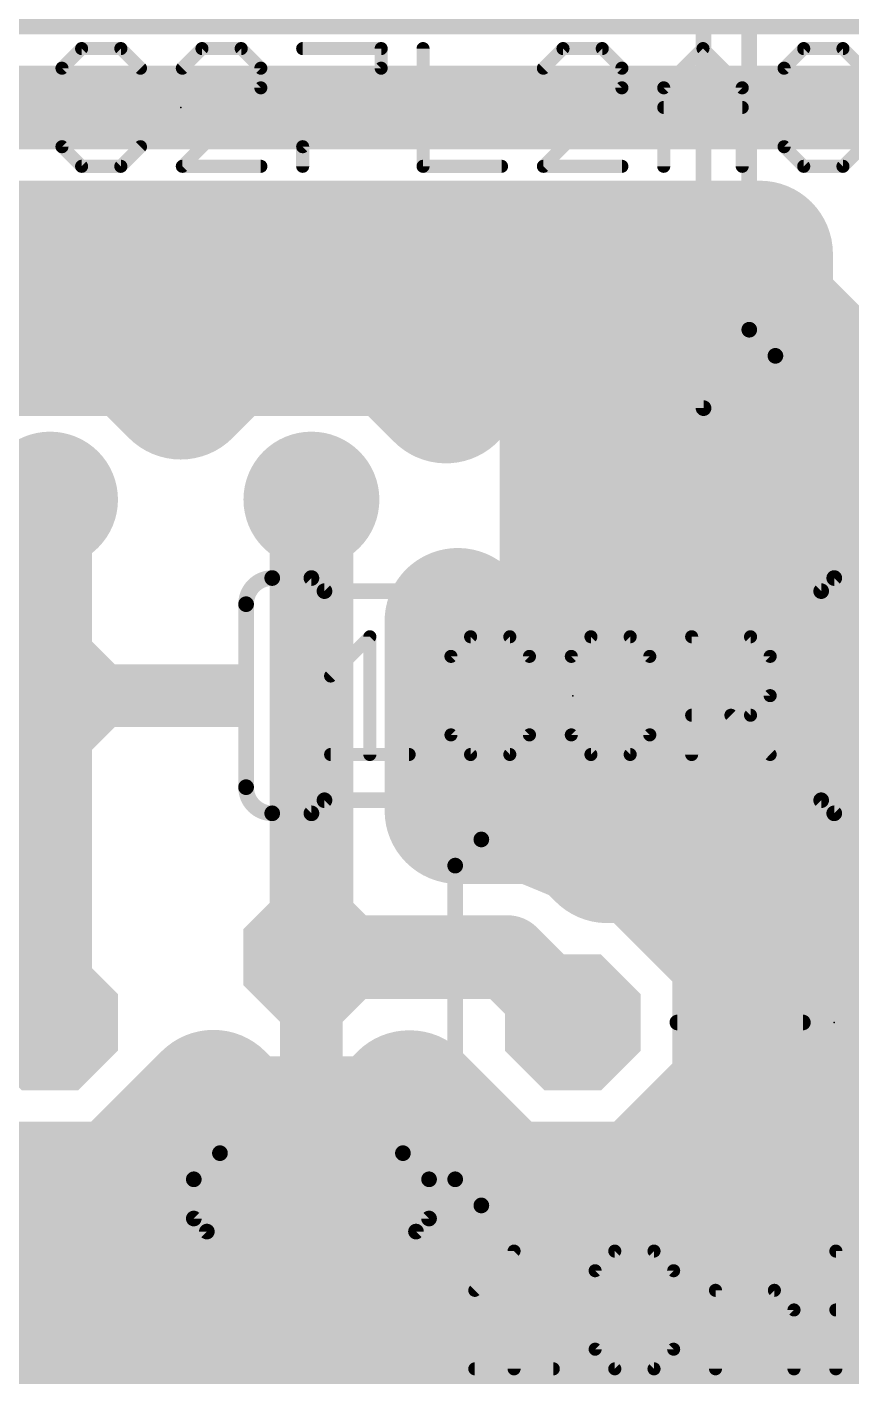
# Model space of a CAD drawing. Extents: x -16.2 to 78.2, y -6.3 to 50.2.
# Drawn here: x 18.19 to 26.2, y 30.22 to 43.33 of the extents above; entities that cross this region are included whole.
import ezdxf

# ---------------------------------------------------------------- set-up
doc = ezdxf.new("R2010")
doc.units = 0
for name, color, linetype in [('16', 175, 'CONTINUOUS'), ('17', 82, 'CONTINUOUS'), ('21', 253, 'CONTINUOUS'), ('23', 7, 'CONTINUOUS'), ('27', 253, 'CONTINUOUS'), ('51', 253, 'CONTINUOUS')]:
    doc.layers.add(name, color=color, linetype=linetype)

# ---------------------------------------------------------------- blocks, each defined once
blk = doc.blocks.new('OCTAGONP')
at = {"const_width": 0.5}
blk.add_lwpolyline([(-0.25, -0.1036), (-0.25, 0.1036), (-0.1036, 0.25), (0.1036, 0.25), (0.25, 0.1036), (0.25, -0.1036), (0.1036, -0.25), (-0.1036, -0.25), (-0.25, -0.1036), (-0.25, 0.1036)], dxfattribs=at)
blk = doc.blocks.new('ROUNDP')
at = {"const_width": 0.5}
blk.add_lwpolyline([(0, -0.25, 1), (0, 0.25, 1), (0, -0.25)], format="xyb", dxfattribs=at)
blk = doc.blocks.new('RECT')
blk.add_solid([(-0.5, -0.5), (0.5, -0.5), (-0.5, 0.5), (0.5, 0.5)])

msp = doc.modelspace()

# ---------------------------------------------------------------- linework, layer by layer
at = {"layer": '16'}
for points, const_width in [([(30.2895, 43.9674), (17.2974, 43.9674)], 1.4224), ([(26.9875, 42.545), (15.875, 42.545)], 0.8128), ([(14.8767, 41.1226), (25.3111, 41.1226)], 1.4224), ([(25.3111, 41.1226), (25.3111, 40.5806)], 1.4224), ([(25.3111, 40.5806), (26.2931, 39.5986)], 1.4224), ([(18.0815, 40.4114), (17.4654, 40.1562)], 1.4224), ([(18.7485, 40.4114), (18.0815, 40.4114)], 1.4224), ([(19.3646, 40.1562), (18.7485, 40.4114)], 1.4224), ([(20.6215, 40.4114), (20.0054, 40.1562)], 1.4224), ([(21.2885, 40.4114), (20.6215, 40.4114)], 1.4224), ([(21.9046, 40.1562), (21.2885, 40.4114)], 1.4224), ([(23.1772, 40.3328), (22.9713, 40.2776)], 1.4224), ([(23.3885, 40.3606), (23.1772, 40.3328)], 1.4224), ([(23.495, 40.3606), (23.3885, 40.3606)], 1.4224), ([(23.6015, 40.3606), (23.495, 40.3606)], 1.4224), ([(23.495, 40.3606), (23.495, 38.735)], 1.4224), ([(23.495, 38.735), (23.495, 40.3606)], 1.4224), ([(23.8128, 40.3328), (23.6015, 40.3606)], 1.4224), ([(24.0187, 40.2776), (23.8128, 40.3328)], 1.4224), ([(22.7745, 40.1961), (22.5899, 40.0895)], 1.4224), ([(22.9713, 40.2776), (22.7745, 40.1961)], 1.4224), ([(24.2155, 40.1961), (24.0187, 40.2776)], 1.4224), ([(24.4001, 40.0895), (24.2155, 40.1961)], 1.4224), ([(19.685, 39.8358), (19.3646, 40.1562)], 1.4224), ([(20.0054, 40.1562), (19.685, 39.8358)], 1.4224), ([(22.2621, 39.7986), (21.9046, 40.1562)], 1.4224), ([(22.5899, 40.0895), (22.4209, 39.9598)], 1.4224), ([(24.5691, 39.9598), (24.4001, 40.0895)], 1.4224), ([(22.4209, 39.9598), (22.2702, 39.8091)], 1.4224), ([(24.7198, 39.8091), (24.5691, 39.9598)], 1.4224), ([(22.2336, 39.8272), (22.2883, 39.8272)], 1.4224), ([(22.2702, 39.8091), (22.2621, 39.7986)], 1.4224), ([(23.495, 39.8272), (23.495, 39.8272)], 1.4224), ([(24.7017, 39.8272), (26.0645, 39.8272)], 1.4224), ([(24.8495, 39.6401), (24.7198, 39.8091)], 1.4224), ([(24.9561, 39.4555), (24.8495, 39.6401)], 1.4224), ([(26.2931, 39.5986), (27.6819, 39.5986)], 1.4224), ([(25.0376, 39.2587), (24.9561, 39.4555)], 1.4224), ([(25.0928, 39.0528), (25.0376, 39.2587)], 1.4224), ([(25.1206, 38.8415), (25.0928, 39.0528)], 1.4224), ([(25.1206, 38.735), (25.1206, 38.8415)], 1.4224), ([(23.495, 37.1094), (23.495, 38.735)], 1.4224), ([(23.495, 38.735), (23.495, 38.735)], 1.4224), ([(23.495, 38.735), (23.495, 37.1094)], 1.4224), ([(25.1206, 38.735), (23.495, 38.735)], 1.4224), ([(23.495, 38.735), (23.495, 38.735)], 1.4224), ([(23.495, 38.735), (25.1206, 38.735)], 1.4224), ([(23.495, 38.735), (23.495, 38.735)], 1.4224), ([(25.0928, 38.4172), (25.1206, 38.6285)], 1.4224), ([(25.1206, 38.6285), (25.1206, 38.735)], 1.4224), ([(18.415, 38.735), (18.415, 36.83)], 0.8128), ([(20.955, 38.735), (20.955, 34.29)], 0.8128), ([(23.495, 38.4048), (23.495, 38.4048)], 1.4224), ([(25.0376, 38.2113), (25.0928, 38.4172)], 1.4224), ([(25.0895, 38.4048), (27.8509, 38.4048)], 1.4224), ([(24.9561, 38.0145), (25.0376, 38.2113)], 1.4224), ([(24.8495, 37.8299), (24.9561, 38.0145)], 1.4224), ([(24.7198, 37.6609), (24.8495, 37.8299)], 1.4224), ([(24.5691, 37.5102), (24.7198, 37.6609)], 1.4224), ([(22.3774, 35.7124), (22.3774, 37.5537)], 1.4224), ([(22.3774, 37.5537), (22.4209, 37.5102)], 1.4224), ([(22.4209, 37.5102), (22.5899, 37.3805)], 1.4224), ([(24.4001, 37.3805), (24.5691, 37.5102)], 1.4224), ([(22.5899, 37.3805), (22.7745, 37.2739)], 1.4224), ([(24.2155, 37.2739), (24.4001, 37.3805)], 1.4224), ([(22.7745, 37.2739), (22.9713, 37.1924)], 1.4224), ([(22.9713, 37.1924), (23.1772, 37.1372)], 1.4224), ([(23.8128, 37.1372), (24.0187, 37.1924)], 1.4224), ([(24.0187, 37.1924), (24.2155, 37.2739)], 1.4224), ([(23.1772, 37.1372), (23.3885, 37.1094)], 1.4224), ([(23.3885, 37.1094), (23.495, 37.1094)], 1.4224), ([(23.495, 37.1094), (23.6015, 37.1094)], 1.4224), ([(23.6015, 37.1094), (23.8128, 37.1372)], 1.4224), ([(22.3774, 36.9824), (26.9494, 36.9824)], 1.4224), ([(18.415, 36.83), (18.415, 33.655)], 0.8128), ([(23.1429, 35.7124), (22.3774, 35.7124)], 1.4224), ([(23.6657, 35.4959), (23.1429, 35.7124)], 1.4224), ([(23.5109, 35.56), (27.5461, 35.56)], 1.4224), ([(23.8302, 35.3314), (23.6657, 35.4959)], 1.4224), ([(24.1894, 35.3314), (23.8302, 35.3314)], 1.4224), ([(25.1714, 34.3494), (24.1894, 35.3314)], 1.4224), ([(25.1714, 32.9606), (25.1714, 34.3494)], 1.4224), ([(25.1714, 34.1376), (26.9494, 34.1376)], 1.4224), ([(20.955, 34.29), (22.86, 34.29)], 0.8128), ([(22.86, 34.29), (23.495, 33.655)], 0.8128), ([(19.1094, 31.9786), (20.0025, 32.8717)], 1.4224), ([(20.0025, 32.8717), (20.2606, 32.6136)], 1.4224), ([(21.6494, 32.6136), (21.9034, 32.8676)], 1.4224), ([(21.9034, 32.8676), (21.9116, 32.8676)], 1.4224), ([(21.9116, 32.8676), (22.8006, 31.9786)], 1.4224), ([(24.1894, 31.9786), (25.1714, 32.9606)], 1.4224), ([(16.9654, 32.7338), (17.7206, 31.9786)], 1.4224), ([(19.846, 32.7152), (20.159, 32.7152)], 1.4224), ([(21.751, 32.7152), (22.064, 32.7152)], 1.4224), ([(24.926, 32.7152), (27.2159, 32.7152)], 1.4224), ([(20.2606, 32.6136), (21.6494, 32.6136)], 1.4224), ([(17.7206, 31.9786), (19.1094, 31.9786)], 1.4224), ([(22.8006, 31.9786), (24.1894, 31.9786)], 1.4224), ([(12.6079, 31.2928), (30.9939, 31.2928)], 1.4224), ([(13.8393, 29.8704), (29.4966, 29.8704)], 1.4224)]:
    msp.add_lwpolyline(points, dxfattribs=dict(at, const_width=const_width))
for points, const_width in [([(25.6667, 41.1226, 1), (24.9555, 41.1226)], 0.7112), ([(25.3111, 40.767, 1), (25.3111, 41.4782)], 0.7112), ([(25.5625, 40.8321, 1), (25.0597, 40.3292)], 0.7112), ([(18.0815, 40.767, 1), (18.0815, 40.0558)], 0.7112), ([(18.2176, 40.0829, 1), (17.9455, 40.7399)], 0.7112), ([(18.8845, 40.7399, 1), (18.6124, 40.0829)], 0.7112), ([(18.7485, 40.0558, 1), (18.7485, 40.767)], 0.7112), ([(20.6215, 40.767, 1), (20.6215, 40.0558)], 0.7112), ([(20.7576, 40.0829, 1), (20.4855, 40.7399)], 0.7112), ([(21.4245, 40.7399, 1), (21.1524, 40.0829)], 0.7112), ([(21.2885, 40.0558, 1), (21.2885, 40.767)], 0.7112), ([(23.1308, 40.6853, 1), (23.2236, 39.9802)], 0.7112), ([(23.3885, 40.7162, 1), (23.3885, 40.005)], 0.7112), ([(23.2692, 39.9893, 1), (23.0851, 40.6763)], 0.7112), ([(23.495, 40.7162, 1), (23.495, 40.005)], 0.7112), ([(23.8506, 40.3606, 1), (23.1394, 40.3606)], 0.7112), ([(23.8506, 40.3606, 1), (23.1394, 40.3606)], 0.7112), ([(23.648, 40.7132, 1), (23.5551, 40.008)], 0.7112), ([(23.4349, 40.008, 1), (23.342, 40.7132)], 0.7112), ([(23.9049, 40.6763, 1), (23.7208, 39.9893)], 0.7112), ([(23.495, 40.005, 1), (23.495, 40.7162)], 0.7112), ([(23.6015, 40.005, 1), (23.6015, 40.7162)], 0.7112), ([(23.7664, 39.9802, 1), (23.8592, 40.6853)], 0.7112), ([(22.9523, 39.8881, 1), (22.5967, 40.504)], 0.7112), ([(22.8793, 40.6211, 1), (23.0634, 39.9341)], 0.7112), ([(23.1074, 39.9491, 1), (22.8353, 40.6062)], 0.7112), ([(24.1547, 40.6062, 1), (23.8826, 39.9491)], 0.7112), ([(24.3933, 40.504, 1), (24.0377, 39.8881)], 0.7112), ([(23.9266, 39.9341, 1), (24.1107, 40.6211)], 0.7112), ([(24.9555, 40.5806, 1), (25.6667, 40.5806)], 0.7112), ([(19.6161, 40.4076, 1), (19.1132, 39.9047)], 0.7112), ([(19.2285, 39.8276, 1), (19.5007, 40.4847)], 0.7112), ([(19.8693, 40.4847, 1), (20.1415, 39.8276)], 0.7112), ([(20.2568, 39.9047, 1), (19.7539, 40.4076)], 0.7112), ([(22.1561, 40.4076, 1), (21.6532, 39.9047)], 0.7112), ([(21.7685, 39.8276, 1), (22.0407, 40.4847)], 0.7112), ([(22.8064, 39.8074, 1), (22.3734, 40.3716)], 0.7112), ([(22.6384, 40.5246, 1), (22.9106, 39.8675)], 0.7112), ([(24.6165, 40.3716, 1), (24.1836, 39.8074)], 0.7112), ([(24.0794, 39.8675, 1), (24.3516, 40.5246)], 0.7112), ([(22.6723, 39.7084, 1), (22.1694, 40.2113)], 0.7112), ([(22.4121, 40.3975, 1), (22.7677, 39.7816)], 0.7112), ([(24.8206, 40.2113, 1), (24.3177, 39.7084)], 0.7112), ([(24.2223, 39.7816, 1), (24.5779, 40.3975)], 0.7112), ([(22.2336, 40.1828, 1), (22.2336, 39.4716)], 0.7112), ([(22.5523, 39.5927, 1), (21.988, 40.0256)], 0.7112), ([(22.2044, 40.2419, 1), (22.6373, 39.6777)], 0.7112), ([(22.2883, 39.4716, 1), (22.2883, 40.1828)], 0.7112), ([(23.495, 40.1828, 1), (23.495, 39.4716)], 0.7112), ([(23.495, 39.4716, 1), (23.495, 40.1828)], 0.7112), ([(24.7017, 40.1828, 1), (24.7017, 39.4716)], 0.7112), ([(24.3527, 39.6777, 1), (24.7856, 40.2419)], 0.7112), ([(25.0019, 40.0256, 1), (24.4377, 39.5927)], 0.7112), ([(26.0645, 39.4716, 1), (26.0645, 40.1828)], 0.7112), ([(19.4335, 40.0872, 1), (19.9364, 39.5843)], 0.7112), ([(19.4335, 39.5843, 1), (19.9364, 40.0872)], 0.7112), ([(22.0187, 40.0606, 1), (22.5216, 39.5577)], 0.7112), ([(22.0107, 39.5472, 1), (22.5136, 40.0501)], 0.7112), ([(24.4684, 39.5577, 1), (24.9713, 40.0606)], 0.7112), ([(21.98, 40.0151, 1), (22.5443, 39.5822)], 0.7112), ([(25.1575, 39.8179, 1), (24.5416, 39.4623)], 0.7112), ([(26.2931, 39.9542, 1), (26.2931, 39.243)], 0.7112), ([(24.5674, 39.4236, 1), (25.1316, 39.8565)], 0.7112), ([(25.2846, 39.5916, 1), (24.6275, 39.3194)], 0.7112), ([(26.0417, 39.3472, 1), (26.5446, 39.85)], 0.7112), ([(24.6481, 39.2777, 1), (25.264, 39.6333)], 0.7112), ([(25.3811, 39.3507, 1), (24.6941, 39.1666)], 0.7112), ([(24.7091, 39.1226, 1), (25.3662, 39.3947)], 0.7112), ([(25.4453, 39.0992, 1), (24.7402, 39.0064)], 0.7112), ([(24.7493, 38.9608, 1), (25.4363, 39.1449)], 0.7112), ([(25.4762, 38.8415, 1), (24.765, 38.8415)], 0.7112), ([(23.8506, 38.735, 1), (23.1394, 38.735)], 0.7112), ([(23.495, 39.0906, 1), (23.495, 38.3794)], 0.7112), ([(23.8506, 38.735, 1), (23.1394, 38.735)], 0.7112), ([(23.495, 39.0906, 1), (23.495, 38.3794)], 0.7112), ([(23.8506, 38.735, 1), (23.1394, 38.735)], 0.7112), ([(23.495, 39.0906, 1), (23.495, 38.3794)], 0.7112), ([(23.495, 39.0906, 1), (23.495, 38.3794)], 0.7112), ([(23.495, 38.3794, 1), (23.495, 39.0906)], 0.7112), ([(23.495, 38.3794, 1), (23.495, 39.0906)], 0.7112), ([(25.4762, 38.735, 1), (24.765, 38.735)], 0.7112), ([(25.4732, 38.582, 1), (24.768, 38.6749)], 0.7112), ([(25.1206, 38.3794, 1), (25.1206, 39.0906)], 0.7112), ([(25.1206, 38.3794, 1), (25.1206, 39.0906)], 0.7112), ([(24.768, 38.7951, 1), (25.4732, 38.888)], 0.7112), ([(18.6182, 38.735, 1), (18.2118, 38.735)], 0.4064), ([(21.1582, 38.735, 1), (20.7518, 38.735)], 0.4064), ([(23.495, 38.7604, 1), (23.495, 38.0492)], 0.7112), ([(23.1394, 38.735, 1), (23.8506, 38.735)], 0.7112), ([(23.1394, 38.735, 1), (23.8506, 38.735)], 0.7112), ([(23.1394, 38.735, 1), (23.8506, 38.735)], 0.7112), ([(23.495, 38.0492, 1), (23.495, 38.7604)], 0.7112), ([(25.0895, 38.7604, 1), (25.0895, 38.0492)], 0.7112), ([(25.4363, 38.3251, 1), (24.7493, 38.5092)], 0.7112), ([(24.765, 38.735, 1), (25.4762, 38.735)], 0.7112), ([(24.765, 38.6285, 1), (25.4762, 38.6285)], 0.7112), ([(25.3662, 38.0753, 1), (24.7091, 38.3474)], 0.7112), ([(24.7402, 38.4636, 1), (25.4453, 38.3708)], 0.7112), ([(25.264, 37.8367, 1), (24.6481, 38.1923)], 0.7112), ([(25.1316, 37.6134, 1), (24.5674, 38.0464)], 0.7112), ([(24.6941, 38.3034, 1), (25.3811, 38.1193)], 0.7112), ([(24.6275, 38.1506, 1), (25.2846, 37.8784)], 0.7112), ([(24.9713, 37.4094, 1), (24.4684, 37.9123)], 0.7112), ([(24.5416, 38.0077, 1), (25.1575, 37.6521)], 0.7112), ([(22.733, 37.5537, 1), (22.0218, 37.5537)], 0.7112), ([(22.6289, 37.8051, 1), (22.1259, 37.3022)], 0.7112), ([(22.6373, 37.7923, 1), (22.2044, 37.2281)], 0.7112), ([(24.7856, 37.2281, 1), (24.3527, 37.7923)], 0.7112), ([(24.4377, 37.8773, 1), (25.0019, 37.4444)], 0.7112), ([(22.1694, 37.2587, 1), (22.6723, 37.7616)], 0.7112), ([(22.7677, 37.6884, 1), (22.4121, 37.0725)], 0.7112), ([(22.3734, 37.0983, 1), (22.8064, 37.6626)], 0.7112), ([(24.1836, 37.6626, 1), (24.6165, 37.0983)], 0.7112), ([(24.3177, 37.7616, 1), (24.8206, 37.2587)], 0.7112), ([(24.5779, 37.0725, 1), (24.2223, 37.6884)], 0.7112), ([(22.9106, 37.6024, 1), (22.6384, 36.9454)], 0.7112), ([(22.5967, 36.966, 1), (22.9523, 37.5819)], 0.7112), ([(23.0634, 37.5359, 1), (22.8793, 36.8489)], 0.7112), ([(24.0377, 37.5819, 1), (24.3933, 36.966)], 0.7112), ([(24.1107, 36.8489, 1), (23.9266, 37.5359)], 0.7112), ([(24.3516, 36.9454, 1), (24.0794, 37.6024)], 0.7112), ([(23.2236, 37.4898, 1), (23.1308, 36.7847)], 0.7112), ([(22.8353, 36.8638, 1), (23.1074, 37.5209)], 0.7112), ([(23.3885, 37.465, 1), (23.3884, 36.7538)], 0.7112), ([(23.0851, 36.7937, 1), (23.2692, 37.4807)], 0.7112), ([(23.495, 37.465, 1), (23.495, 36.7538)], 0.7112), ([(23.5551, 37.462, 1), (23.648, 36.7568)], 0.7112), ([(23.342, 36.7568, 1), (23.4349, 37.462)], 0.7112), ([(23.7208, 37.4807, 1), (23.9049, 36.7937)], 0.7112), ([(23.495, 36.7538, 1), (23.495, 37.465)], 0.7112), ([(23.6015, 36.7538, 1), (23.6015, 37.465)], 0.7112), ([(23.8826, 37.5209, 1), (24.1547, 36.8638)], 0.7112), ([(23.8592, 36.7847, 1), (23.7664, 37.4898)], 0.7112), ([(22.3774, 37.338, 1), (22.3774, 36.6268)], 0.7112), ([(23.1394, 37.1094, 1), (23.8506, 37.1094)], 0.7112), ([(23.1394, 37.1094, 1), (23.8506, 37.1094)], 0.7112), ([(18.6182, 36.83, 1), (18.2118, 36.83)], 0.4064), ([(18.2118, 36.83, 1), (18.6182, 36.83)], 0.4064), ([(22.3774, 36.068, 1), (22.3774, 35.3568)], 0.7112), ([(23.279, 36.0409, 1), (23.0068, 35.3839)], 0.7112), ([(23.1429, 35.3568, 1), (23.1429, 36.068)], 0.7112), ([(23.5109, 35.9156, 1), (23.5109, 35.2044)], 0.7112), ([(23.9172, 35.7473, 1), (23.4143, 35.2444)], 0.7112), ([(23.5296, 35.1673, 1), (23.8018, 35.8244)], 0.7112), ([(22.0218, 35.7124, 1), (22.733, 35.7124)], 0.7112), ([(23.8302, 35.687, 1), (23.8302, 34.9758)], 0.7112), ([(23.5787, 35.0799, 1), (24.0816, 35.5828)], 0.7112), ([(24.4408, 35.5828, 1), (23.9379, 35.0799)], 0.7112), ([(24.1894, 34.9758, 1), (24.1894, 35.687)], 0.7112), ([(25.527, 34.3494, 1), (24.8158, 34.3494)], 0.7112), ([(24.9199, 34.0979, 1), (25.4228, 34.6008)], 0.7112), ([(25.1714, 34.4932, 1), (25.1714, 33.782)], 0.7112), ([(20.955, 34.4932, 1), (20.955, 34.0868)], 0.4064), ([(23.0037, 34.4337, 1), (22.7163, 34.1463)], 0.4064), ([(22.86, 34.0868, 1), (22.86, 34.4932)], 0.4064), ([(20.7518, 34.29, 1), (21.1582, 34.29)], 0.4064), ([(23.3513, 33.5113, 1), (23.6387, 33.7987)], 0.4064), ([(18.2118, 33.655, 1), (18.6182, 33.655)], 0.4064), ([(20.2539, 33.1232, 1), (19.7511, 32.6203)], 0.7112), ([(20.2539, 32.6203, 1), (19.7511, 33.1232)], 0.7112), ([(21.9034, 33.2232, 1), (21.9034, 32.512)], 0.7112), ([(22.1631, 33.119, 1), (21.6602, 32.6162)], 0.7112), ([(22.1548, 32.6162, 1), (21.6519, 33.119)], 0.7112), ([(21.9116, 32.512, 1), (21.9116, 33.2232)], 0.7112), ([(25.4228, 32.7092, 1), (24.9199, 33.2121)], 0.7112), ([(19.846, 33.0708, 1), (19.846, 32.3596)], 0.7112), ([(20.159, 32.3596, 1), (20.159, 33.0708)], 0.7112), ([(21.751, 33.0708, 1), (21.751, 32.3596)], 0.7112), ([(22.064, 32.3596, 1), (22.064, 33.0708)], 0.7112), ([(24.926, 33.0708, 1), (24.926, 32.3596)], 0.7112), ([(20.2606, 32.9692, 1), (20.2606, 32.258)], 0.7112), ([(21.6494, 32.258, 1), (21.6494, 32.9692)], 0.7112), ([(24.8158, 32.9606, 1), (25.527, 32.9606)], 0.7112), ([(20.0092, 32.3622, 1), (20.5121, 32.865)], 0.7112), ([(21.3979, 32.865, 1), (21.9008, 32.3622)], 0.7112), ([(19.1094, 31.623, 1), (19.1094, 32.3342)], 0.7112), ([(22.8006, 32.3342, 1), (22.8006, 31.623)], 0.7112), ([(24.1894, 31.623, 1), (24.1894, 32.3342)], 0.7112), ([(17.4692, 31.7272, 1), (17.9721, 32.23)], 0.7112), ([(18.8579, 32.23, 1), (19.3608, 31.7272)], 0.7112), ([(22.5492, 31.7272, 1), (23.0521, 32.23)], 0.7112), ([(23.9379, 32.23, 1), (24.4408, 31.7272)], 0.7112)]:
    msp.add_lwpolyline(points, format="xyb", dxfattribs=dict(at, const_width=const_width))
at = {"layer": '21'}
for points, const_width in [([(25.2095, 47.244), (25.2095, 40.386)], 0.1524), ([(24.765, 45.466), (24.765, 39.624)], 0.1524), ([(25.4635, 40.132), (28.5115, 40.132)], 0.1524), ([(14.605, 39.624), (24.765, 39.624)], 0.1524), ([(20.574, 37.973), (20.955, 37.973)], 0.1524), ([(21.082, 37.846), (20.955, 37.973)], 0.1524), ([(25.908, 37.846), (26.035, 37.973)], 0.1524), ([(26.416, 37.973), (26.035, 37.973)], 0.1524), ([(21.082, 37.846), (25.908, 37.846)], 0.1524), ([(20.32, 37.719), (20.32, 35.941)], 0.1524), ([(21.082, 35.814), (20.955, 35.687)], 0.1524), ([(21.082, 35.814), (25.908, 35.814)], 0.1524), ([(25.908, 35.814), (26.035, 35.687)], 0.1524), ([(20.574, 35.687), (20.955, 35.687)], 0.1524), ([(26.416, 35.687), (26.035, 35.687)], 0.1524), ([(29.464, 35.433), (22.606, 35.433)], 0.1524), ([(22.352, 35.179), (22.352, 32.131)], 0.1524), ([(25.7302, 34.29), (25.7302, 33.655)], 0.3048), ([(25.7302, 33.655), (24.511, 33.655)], 0.1524), ([(25.7302, 33.655), (25.7302, 33.02)], 0.3048), ([(21.844, 32.385), (20.066, 32.385)], 0.1524), ([(19.812, 32.131), (19.812, 31.75)], 0.1524), ([(22.098, 32.131), (22.098, 31.75)], 0.1524), ([(22.606, 31.877), (29.464, 31.877)], 0.1524), ([(19.939, 31.623), (19.812, 31.75)], 0.1524), ([(21.971, 31.623), (22.098, 31.75)], 0.1524), ([(19.939, 31.623), (19.939, 26.797)], 0.1524), ([(21.971, 31.623), (21.971, 26.797)], 0.1524)]:
    msp.add_lwpolyline(points, dxfattribs=dict(at, const_width=const_width))
for points, const_width in [([(25.2095, 40.386, 0.4142), (25.4635, 40.132)], 0.1524), ([(25.2476, 40.386, 1), (25.1714, 40.386)], 0.0762), ([(25.1714, 40.386, 1), (25.2476, 40.386)], 0.0762), ([(25.4635, 40.1701, 1), (25.4635, 40.0939)], 0.0762), ([(25.4635, 40.0939, 1), (25.4635, 40.1701)], 0.0762), ([(24.7269, 39.624, 1), (24.8031, 39.624)], 0.0762), ([(24.765, 39.5859, 1), (24.765, 39.6621)], 0.0762), ([(20.574, 37.973, 0.4142), (20.32, 37.719)], 0.1524), ([(20.574, 38.0111, 1), (20.574, 37.9349)], 0.0762), ([(20.574, 37.9349, 1), (20.574, 38.0111)], 0.0762), ([(20.9819, 37.9999, 1), (20.9281, 37.9461)], 0.0762), ([(20.955, 37.9349, 1), (20.955, 38.0111)], 0.0762), ([(26.035, 38.0111, 1), (26.035, 37.9349)], 0.0762), ([(26.0619, 37.9461, 1), (26.0081, 37.9999)], 0.0762), ([(21.082, 37.8841, 1), (21.082, 37.8079)], 0.0762), ([(21.0551, 37.8191, 1), (21.1089, 37.8729)], 0.0762), ([(25.8811, 37.8729, 1), (25.9349, 37.8191)], 0.0762), ([(25.908, 37.8079, 1), (25.908, 37.8841)], 0.0762), ([(20.3581, 37.719, 1), (20.2819, 37.719)], 0.0762), ([(20.2819, 37.719, 1), (20.3581, 37.719)], 0.0762), ([(20.32, 35.941, 0.4142), (20.574, 35.687)], 0.1524), ([(20.3581, 35.941, 1), (20.2819, 35.941)], 0.0762), ([(20.2819, 35.941, 1), (20.3581, 35.941)], 0.0762), ([(21.082, 35.8521, 1), (21.082, 35.7759)], 0.0762), ([(21.1089, 35.7871, 1), (21.0551, 35.8409)], 0.0762), ([(25.9349, 35.8409, 1), (25.8811, 35.7871)], 0.0762), ([(25.908, 35.7759, 1), (25.908, 35.8521)], 0.0762), ([(20.574, 35.7251, 1), (20.574, 35.6489)], 0.0762), ([(20.574, 35.6489, 1), (20.574, 35.7251)], 0.0762), ([(20.9281, 35.7139, 1), (20.9819, 35.6601)], 0.0762), ([(20.955, 35.6489, 1), (20.955, 35.7251)], 0.0762), ([(26.035, 35.7251, 1), (26.035, 35.6489)], 0.0762), ([(26.0081, 35.6601, 1), (26.0619, 35.7139)], 0.0762), ([(22.606, 35.433, 0.4142), (22.352, 35.179)], 0.1524), ([(22.606, 35.4711, 1), (22.606, 35.3949)], 0.0762), ([(22.606, 35.3949, 1), (22.606, 35.4711)], 0.0762), ([(22.3901, 35.179, 1), (22.3139, 35.179)], 0.0762), ([(22.3139, 35.179, 1), (22.3901, 35.179)], 0.0762), ([(25.8064, 34.29, 1), (25.654, 34.29)], 0.1524), ([(24.511, 33.6931, 1), (24.511, 33.6169)], 0.0762), ([(25.8064, 33.655, 1), (25.654, 33.655)], 0.1524), ([(25.654, 33.655, 1), (25.8064, 33.655)], 0.1524), ([(25.7302, 33.6169, 1), (25.7302, 33.6931)], 0.0762), ([(25.654, 33.02, 1), (25.8064, 33.02)], 0.1524), ([(20.066, 32.385, 0.4142), (19.812, 32.131)], 0.1524), ([(20.066, 32.4231, 1), (20.066, 32.3469)], 0.0762), ([(20.066, 32.3469, 1), (20.066, 32.4231)], 0.0762), ([(22.098, 32.131, 0.4142), (21.844, 32.385)], 0.1524), ([(21.844, 32.4231, 1), (21.844, 32.3469)], 0.0762), ([(21.844, 32.3469, 1), (21.844, 32.4231)], 0.0762), ([(19.8501, 32.131, 1), (19.7739, 32.131)], 0.0762), ([(19.7739, 32.131, 1), (19.8501, 32.131)], 0.0762), ([(22.1361, 32.131, 1), (22.0599, 32.131)], 0.0762), ([(22.0599, 32.131, 1), (22.1361, 32.131)], 0.0762), ([(22.352, 32.131, 0.4142), (22.606, 31.877)], 0.1524), ([(22.3901, 32.131, 1), (22.3139, 32.131)], 0.0762), ([(22.3139, 32.131, 1), (22.3901, 32.131)], 0.0762), ([(22.606, 31.9151, 1), (22.606, 31.8389)], 0.0762), ([(22.606, 31.8389, 1), (22.606, 31.9151)], 0.0762), ([(19.7739, 31.75, 1), (19.8501, 31.75)], 0.0762), ([(19.8389, 31.7769, 1), (19.7851, 31.7231)], 0.0762), ([(22.0599, 31.75, 1), (22.1361, 31.75)], 0.0762), ([(22.1249, 31.7231, 1), (22.0711, 31.7769)], 0.0762), ([(27.6225, 21.59, 1), (27.6225, 31.75, 1), (27.6225, 21.59)], 0.1524), ([(19.9771, 31.623, 1), (19.9009, 31.623)], 0.0762), ([(19.9121, 31.5961, 1), (19.9659, 31.6499)], 0.0762), ([(22.0091, 31.623, 1), (21.9329, 31.623)], 0.0762), ([(21.9441, 31.6499, 1), (21.9979, 31.5961)], 0.0762)]:
    msp.add_lwpolyline(points, format="xyb", dxfattribs=dict(at, const_width=const_width))
at = {"layer": '23'}
for p in [(19.685, 42.545), (23.495, 36.83), (26.035, 33.655)]:
    msp.add_point(p, dxfattribs=at)
at = {"layer": '27', "const_width": 0.127}
for points in [[(18.722, 43.1175), (18.5313, 42.9268)], [(19.1033, 43.1175), (18.722, 43.1175)], [(19.2939, 42.9268), (19.1033, 43.1175)], [(19.8914, 43.1175), (19.7007, 42.9268)], [(20.2727, 43.1175), (19.8914, 43.1175)], [(20.4633, 42.9268), (20.2727, 43.1175)], [(20.8701, 43.1175), (21.6327, 43.1175)], [(21.6327, 43.1175), (21.6327, 42.9268)], [(22.0395, 43.1175), (22.0395, 41.9735)], [(23.3995, 43.1175), (23.2089, 42.9268)], [(23.7809, 43.1175), (23.3995, 43.1175)], [(23.9715, 42.9268), (23.7809, 43.1175)], [(24.3783, 42.7362), (24.7596, 43.1175)], [(24.7596, 43.1175), (25.1409, 42.7362)], [(25.7383, 43.1175), (25.5477, 42.9268)], [(26.1197, 43.1175), (25.7383, 43.1175)], [(26.3103, 42.9268), (26.1197, 43.1175)], [(18.5313, 42.9268), (18.5313, 42.1642)], [(20.4633, 42.7362), (20.4633, 42.9268)], [(21.6327, 42.9268), (20.8701, 42.1642)], [(23.9715, 42.7362), (23.9715, 42.9268)], [(25.5477, 42.9268), (25.5477, 42.1642)], [(19.7007, 41.9735), (20.4633, 42.7362)], [(23.2089, 41.9735), (23.9715, 42.7362)], [(24.3783, 41.9735), (24.3783, 42.7362)], [(25.1409, 42.7362), (25.1409, 41.9735)], [(24.3783, 42.5455), (25.1409, 42.5455)], [(18.5313, 42.1642), (18.722, 41.9735)], [(19.1033, 41.9735), (19.2939, 42.1642)], [(20.8701, 42.1642), (20.8701, 41.9735)], [(25.5477, 42.1642), (25.7383, 41.9735)], [(26.1197, 41.9735), (26.3103, 42.1642)], [(18.722, 41.9735), (19.1033, 41.9735)], [(20.4633, 41.9735), (19.7007, 41.9735)], [(22.0395, 41.9735), (22.8021, 41.9735)], [(23.9715, 41.9735), (23.2089, 41.9735)], [(25.7383, 41.9735), (26.1197, 41.9735)], [(21.1415, 37.0211), (21.5228, 37.4025)], [(21.5228, 37.4025), (21.5228, 36.2585)], [(22.3109, 37.2118), (22.5016, 37.4025)], [(22.5016, 37.4025), (22.8829, 37.4025)], [(22.8829, 37.4025), (23.0736, 37.2118)], [(23.4803, 37.2118), (23.671, 37.4025)], [(23.671, 37.4025), (24.0523, 37.4025)], [(24.0523, 37.4025), (24.2429, 37.2118)], [(24.6497, 36.2585), (24.6497, 37.4025)], [(24.6497, 37.4025), (25.2217, 37.4025)], [(25.2217, 37.4025), (25.4123, 37.2118)], [(22.3109, 36.4492), (22.3109, 37.2118)], [(22.3109, 36.4492), (23.0736, 37.2118)], [(23.0736, 37.2118), (23.0736, 36.4492)], [(23.4803, 36.4492), (23.4803, 37.2118)], [(23.4803, 36.4492), (24.2429, 37.2118)], [(24.2429, 37.2118), (24.2429, 36.4492)], [(25.4123, 37.2118), (25.4123, 36.8305)], [(25.4123, 36.8305), (25.2217, 36.6398)], [(25.2217, 36.6398), (24.6497, 36.6398)], [(25.031, 36.6398), (25.4123, 36.2585)], [(22.5016, 36.2585), (22.3109, 36.4492)], [(23.0736, 36.4492), (22.8829, 36.2585)], [(23.671, 36.2585), (23.4803, 36.4492)], [(24.2429, 36.4492), (24.0523, 36.2585)], [(21.1415, 36.2585), (21.9042, 36.2585)], [(22.8829, 36.2585), (22.5016, 36.2585)], [(24.0523, 36.2585), (23.671, 36.2585)], [(22.5425, 31.0522), (22.9238, 31.4335)], [(22.9238, 31.4335), (22.9238, 30.2895)], [(23.7119, 31.2428), (23.9026, 31.4335)], [(23.9026, 31.4335), (24.2839, 31.4335)], [(24.2839, 31.4335), (24.4745, 31.2428)], [(26.0507, 30.2895), (26.0507, 31.4335)], [(26.0507, 31.4335), (26.8133, 31.4335)], [(23.7119, 30.4802), (23.7119, 31.2428)], [(23.7119, 30.4802), (24.4745, 31.2428)], [(24.4745, 31.2428), (24.4745, 30.4802)], [(24.8813, 30.2895), (24.8813, 31.0522)], [(24.8813, 31.0522), (25.4533, 31.0522)], [(25.4533, 31.0522), (25.6439, 30.8615)], [(25.6439, 30.8615), (25.6439, 30.2895)], [(26.0507, 30.8615), (26.432, 30.8615)], [(23.9026, 30.2895), (23.7119, 30.4802)], [(24.4745, 30.4802), (24.2839, 30.2895)], [(22.5425, 30.2895), (23.3052, 30.2895)], [(24.2839, 30.2895), (23.9026, 30.2895)]]:
    msp.add_lwpolyline(points, dxfattribs=at)
at = {"layer": '27', "const_width": 0.0635}
for points in [[(18.722, 43.1492, 1), (18.722, 43.0857)], [(18.7444, 43.095, 1), (18.6995, 43.1399)], [(19.1257, 43.1399, 1), (19.0808, 43.095)], [(19.1033, 43.0857, 1), (19.1033, 43.1492)], [(19.8914, 43.1492, 1), (19.8914, 43.0857)], [(19.9138, 43.095, 1), (19.8689, 43.1399)], [(20.2951, 43.1399, 1), (20.2502, 43.095)], [(20.2727, 43.0857, 1), (20.2727, 43.1492)], [(20.8701, 43.1492, 1), (20.8701, 43.0857)], [(21.6645, 43.1175, 1), (21.601, 43.1175)], [(21.6327, 43.0857, 1), (21.6327, 43.1492)], [(22.0712, 43.1175, 1), (22.0077, 43.1175)], [(23.3995, 43.1492, 1), (23.3995, 43.0857)], [(23.422, 43.095, 1), (23.3771, 43.1399)], [(23.8033, 43.1399, 1), (23.7584, 43.095)], [(23.7809, 43.0857, 1), (23.7809, 43.1492)], [(24.7821, 43.1399, 1), (24.7372, 43.095)], [(24.7821, 43.095, 1), (24.7372, 43.1399)], [(25.7383, 43.1492, 1), (25.7383, 43.0857)], [(25.7608, 43.095, 1), (25.7159, 43.1399)], [(26.1421, 43.1399, 1), (26.0972, 43.095)], [(26.1197, 43.0857, 1), (26.1197, 43.1492)], [(18.563, 42.9268, 1), (18.4995, 42.9268)], [(18.5088, 42.9493, 1), (18.5537, 42.9044)], [(19.2715, 42.9044, 1), (19.3164, 42.9493)], [(19.6782, 42.9493, 1), (19.7231, 42.9044)], [(20.4951, 42.9268, 1), (20.4316, 42.9268)], [(20.4409, 42.9044, 1), (20.4858, 42.9493)], [(21.601, 42.9268, 1), (21.6645, 42.9268)], [(21.6552, 42.9044, 1), (21.6103, 42.9493)], [(23.1864, 42.9493, 1), (23.2313, 42.9044)], [(24.0033, 42.9268, 1), (23.9398, 42.9268)], [(23.9491, 42.9044, 1), (23.994, 42.9493)], [(25.5794, 42.9268, 1), (25.5159, 42.9268)], [(25.5252, 42.9493, 1), (25.5701, 42.9044)], [(20.4316, 42.7362, 1), (20.4951, 42.7362)], [(20.4858, 42.7137, 1), (20.4409, 42.7586)], [(23.9398, 42.7362, 1), (24.0033, 42.7362)], [(23.994, 42.7137, 1), (23.9491, 42.7586)], [(24.41, 42.7362, 1), (24.3465, 42.7362)], [(24.3558, 42.7586, 1), (24.4007, 42.7137)], [(25.1727, 42.7362, 1), (25.1092, 42.7362)], [(25.1185, 42.7137, 1), (25.1634, 42.7586)], [(24.3783, 42.5772, 1), (24.3783, 42.5137)], [(25.1409, 42.5137, 1), (25.1409, 42.5772)], [(18.5537, 42.1866, 1), (18.5088, 42.1417)], [(19.3164, 42.1417, 1), (19.2715, 42.1866)], [(20.9018, 42.1642, 1), (20.8383, 42.1642)], [(20.8476, 42.1866, 1), (20.8925, 42.1417)], [(25.5701, 42.1866, 1), (25.5252, 42.1417)], [(18.4995, 42.1642, 1), (18.563, 42.1642)], [(25.5159, 42.1642, 1), (25.5794, 42.1642)], [(18.722, 42.0053, 1), (18.722, 41.9417)], [(18.6995, 41.951, 1), (18.7444, 41.996)], [(19.0808, 41.996, 1), (19.1257, 41.951)], [(19.1033, 41.9417, 1), (19.1033, 42.0053)], [(19.6782, 41.996, 1), (19.7231, 41.951)], [(19.7007, 42.0053, 1), (19.7007, 41.9417)], [(20.4633, 41.9417, 1), (20.4633, 42.0053)], [(20.8383, 41.9735, 1), (20.9018, 41.9735)], [(22.0395, 42.0053, 1), (22.0395, 41.9417)], [(22.0077, 41.9735, 1), (22.0712, 41.9735)], [(22.8021, 41.9417, 1), (22.8021, 42.0053)], [(23.1864, 41.996, 1), (23.2313, 41.951)], [(23.2089, 42.0053, 1), (23.2089, 41.9417)], [(23.9715, 41.9417, 1), (23.9715, 42.0053)], [(24.3465, 41.9735, 1), (24.41, 41.9735)], [(25.1092, 41.9735, 1), (25.1727, 41.9735)], [(25.7383, 42.0053, 1), (25.7383, 41.9417)], [(25.7159, 41.951, 1), (25.7608, 41.996)], [(26.0972, 41.996, 1), (26.1421, 41.951)], [(26.1197, 41.9417, 1), (26.1197, 42.0053)], [(21.5546, 37.4025, 1), (21.4911, 37.4025)], [(21.5453, 37.38, 1), (21.5004, 37.4249)], [(22.5016, 37.4342, 1), (22.5016, 37.3707)], [(22.524, 37.38, 1), (22.4791, 37.4249)], [(22.9053, 37.4249, 1), (22.8604, 37.38)], [(22.8829, 37.3707, 1), (22.8829, 37.4342)], [(23.671, 37.4342, 1), (23.671, 37.3707)], [(23.6934, 37.38, 1), (23.6485, 37.4249)], [(24.0747, 37.4249, 1), (24.0298, 37.38)], [(24.0523, 37.3707, 1), (24.0523, 37.4342)], [(24.6814, 37.4025, 1), (24.6179, 37.4025)], [(24.6497, 37.4342, 1), (24.6497, 37.3707)], [(25.2441, 37.4249, 1), (25.1992, 37.38)], [(25.2217, 37.3707, 1), (25.2217, 37.4342)], [(22.2884, 37.2343, 1), (22.3334, 37.1894)], [(22.3426, 37.2118, 1), (22.2792, 37.2118)], [(23.1053, 37.2118, 1), (23.0418, 37.2118)], [(23.096, 37.1894, 1), (23.0511, 37.2343)], [(23.0511, 37.1894, 1), (23.096, 37.2343)], [(23.512, 37.2118, 1), (23.4485, 37.2118)], [(23.4578, 37.2343, 1), (23.5027, 37.1894)], [(24.2747, 37.2118, 1), (24.2112, 37.2118)], [(24.2654, 37.1894, 1), (24.2205, 37.2343)], [(24.2205, 37.1894, 1), (24.2654, 37.2343)], [(25.4441, 37.2118, 1), (25.3806, 37.2118)], [(25.3899, 37.1894, 1), (25.4348, 37.2343)], [(21.1191, 37.0436, 1), (21.164, 36.9987)], [(25.3806, 36.8305, 1), (25.4441, 36.8305)], [(25.4348, 36.808, 1), (25.3899, 36.8529)], [(24.6497, 36.6716, 1), (24.6497, 36.6081)], [(25.0535, 36.6623, 1), (25.0086, 36.6174)], [(25.2217, 36.6081, 1), (25.2217, 36.6716)], [(25.1992, 36.6623, 1), (25.2441, 36.6174)], [(22.3334, 36.4716, 1), (22.2884, 36.4267)], [(22.2884, 36.4716, 1), (22.3334, 36.4267)], [(22.2792, 36.4492, 1), (22.3426, 36.4492)], [(23.0418, 36.4492, 1), (23.1053, 36.4492)], [(23.096, 36.4267, 1), (23.0511, 36.4716)], [(23.4485, 36.4492, 1), (23.512, 36.4492)], [(23.5027, 36.4716, 1), (23.4578, 36.4267)], [(23.4578, 36.4716, 1), (23.5027, 36.4267)], [(24.2112, 36.4492, 1), (24.2747, 36.4492)], [(24.2654, 36.4267, 1), (24.2205, 36.4716)], [(21.1415, 36.2903, 1), (21.1415, 36.2268)], [(21.9042, 36.2268, 1), (21.9042, 36.2903)], [(22.5016, 36.2903, 1), (22.5016, 36.2268)], [(22.4791, 36.236, 1), (22.524, 36.281)], [(22.8604, 36.281, 1), (22.9053, 36.236)], [(22.8829, 36.2268, 1), (22.8829, 36.2903)], [(23.671, 36.2903, 1), (23.671, 36.2268)], [(23.6485, 36.236, 1), (23.6934, 36.281)], [(24.0298, 36.281, 1), (24.0747, 36.236)], [(24.0523, 36.2268, 1), (24.0523, 36.2903)], [(25.3899, 36.236, 1), (25.4348, 36.281)], [(21.4911, 36.2585, 1), (21.5546, 36.2585)], [(24.6179, 36.2585, 1), (24.6814, 36.2585)], [(22.9556, 31.4335, 1), (22.8921, 31.4335)], [(22.9463, 31.411, 1), (22.9014, 31.4559)], [(23.9026, 31.4652, 1), (23.9026, 31.4017)], [(23.925, 31.411, 1), (23.8801, 31.4559)], [(24.3063, 31.4559, 1), (24.2614, 31.411)], [(24.2839, 31.4017, 1), (24.2839, 31.4652)], [(26.0824, 31.4335, 1), (26.0189, 31.4335)], [(26.0507, 31.4652, 1), (26.0507, 31.4017)], [(23.7436, 31.2428, 1), (23.6801, 31.2428)], [(23.6894, 31.2653, 1), (23.7343, 31.2204)], [(24.5063, 31.2428, 1), (24.4428, 31.2428)], [(24.497, 31.2204, 1), (24.4521, 31.2653)], [(24.4521, 31.2204, 1), (24.497, 31.2653)], [(22.52, 31.0746, 1), (22.565, 31.0297)], [(24.913, 31.0522, 1), (24.8495, 31.0522)], [(24.8813, 31.0839, 1), (24.8813, 31.0204)], [(25.4757, 31.0746, 1), (25.4308, 31.0297)], [(25.4533, 31.0204, 1), (25.4533, 31.0839)], [(25.6757, 30.8615, 1), (25.6122, 30.8615)], [(25.6215, 30.839, 1), (25.6664, 30.8839)], [(26.0507, 30.8932, 1), (26.0507, 30.8297)], [(23.7343, 30.5026, 1), (23.6894, 30.4577)], [(24.497, 30.4577, 1), (24.4521, 30.5026)], [(23.6801, 30.4802, 1), (23.7436, 30.4802)], [(23.6894, 30.5026, 1), (23.7343, 30.4577)], [(24.4428, 30.4802, 1), (24.5063, 30.4802)], [(22.5425, 30.3212, 1), (22.5425, 30.2578)], [(22.8921, 30.2895, 1), (22.9556, 30.2895)], [(23.3052, 30.2578, 1), (23.3052, 30.3212)], [(23.9026, 30.3212, 1), (23.9026, 30.2578)], [(23.8801, 30.267, 1), (23.925, 30.312)], [(24.2614, 30.312, 1), (24.3063, 30.267)], [(24.2839, 30.2578, 1), (24.2839, 30.3212)], [(24.8495, 30.2895, 1), (24.913, 30.2895)], [(25.6122, 30.2895, 1), (25.6757, 30.2895)], [(26.0189, 30.2895, 1), (26.0824, 30.2895)]]:
    msp.add_lwpolyline(points, format="xyb", dxfattribs=at)
at = {"layer": '51', "const_width": 0.6096}
for points in [[(18.415, 36.83), (19.431, 36.83)], [(20.955, 34.29), (20.955, 33.274)], [(18.415, 33.655), (17.399, 33.655)]]:
    msp.add_lwpolyline(points, dxfattribs=at)
at = {"layer": '51', "const_width": 0.3048}
for points in [[(18.415, 36.9824, 1), (18.415, 36.6776)], [(19.431, 36.6776, 1), (19.431, 36.9824)], [(21.1074, 34.29, 1), (20.8026, 34.29)], [(18.415, 33.5026, 1), (18.415, 33.8074)], [(20.8026, 33.274, 1), (21.1074, 33.274)]]:
    msp.add_lwpolyline(points, format="xyb", dxfattribs=at)

# ---------------------------------------------------------------- block references
at = {"layer": '17', "xscale": 1.3208, "yscale": 1.3208}
for name, p, rotation in [('ROUNDP', (18.415, 38.735), 90), ('ROUNDP', (18.415, 38.735), 90), ('ROUNDP', (20.955, 38.735), 90), ('ROUNDP', (20.955, 38.735), 90), ('ROUNDP', (23.495, 38.735), 90), ('ROUNDP', (23.495, 38.735), 90), ('OCTAGONP', (18.415, 36.83), 180), ('OCTAGONP', (18.415, 36.83), 180), ('OCTAGONP', (20.955, 34.29), 90), ('OCTAGONP', (20.955, 34.29), 90), ('OCTAGONP', (18.415, 33.655), 180), ('OCTAGONP', (18.415, 33.655), 180)]:
    msp.add_blockref(name, p, dxfattribs=dict(at, rotation=rotation))
msp.add_blockref('OCTAGONP', (23.495, 33.655), dxfattribs=at)
msp.add_blockref('OCTAGONP', (23.495, 33.655), dxfattribs=at)
at = {"layer": '21', "xscale": 0.8636, "yscale": 0.6096}
for p, rotation in [((19.8882, 36.83), 180), ((20.955, 32.8168), 90)]:
    msp.add_blockref('RECT', p, dxfattribs=dict(at, rotation=rotation))

doc.saveas('drawing.dxf')
